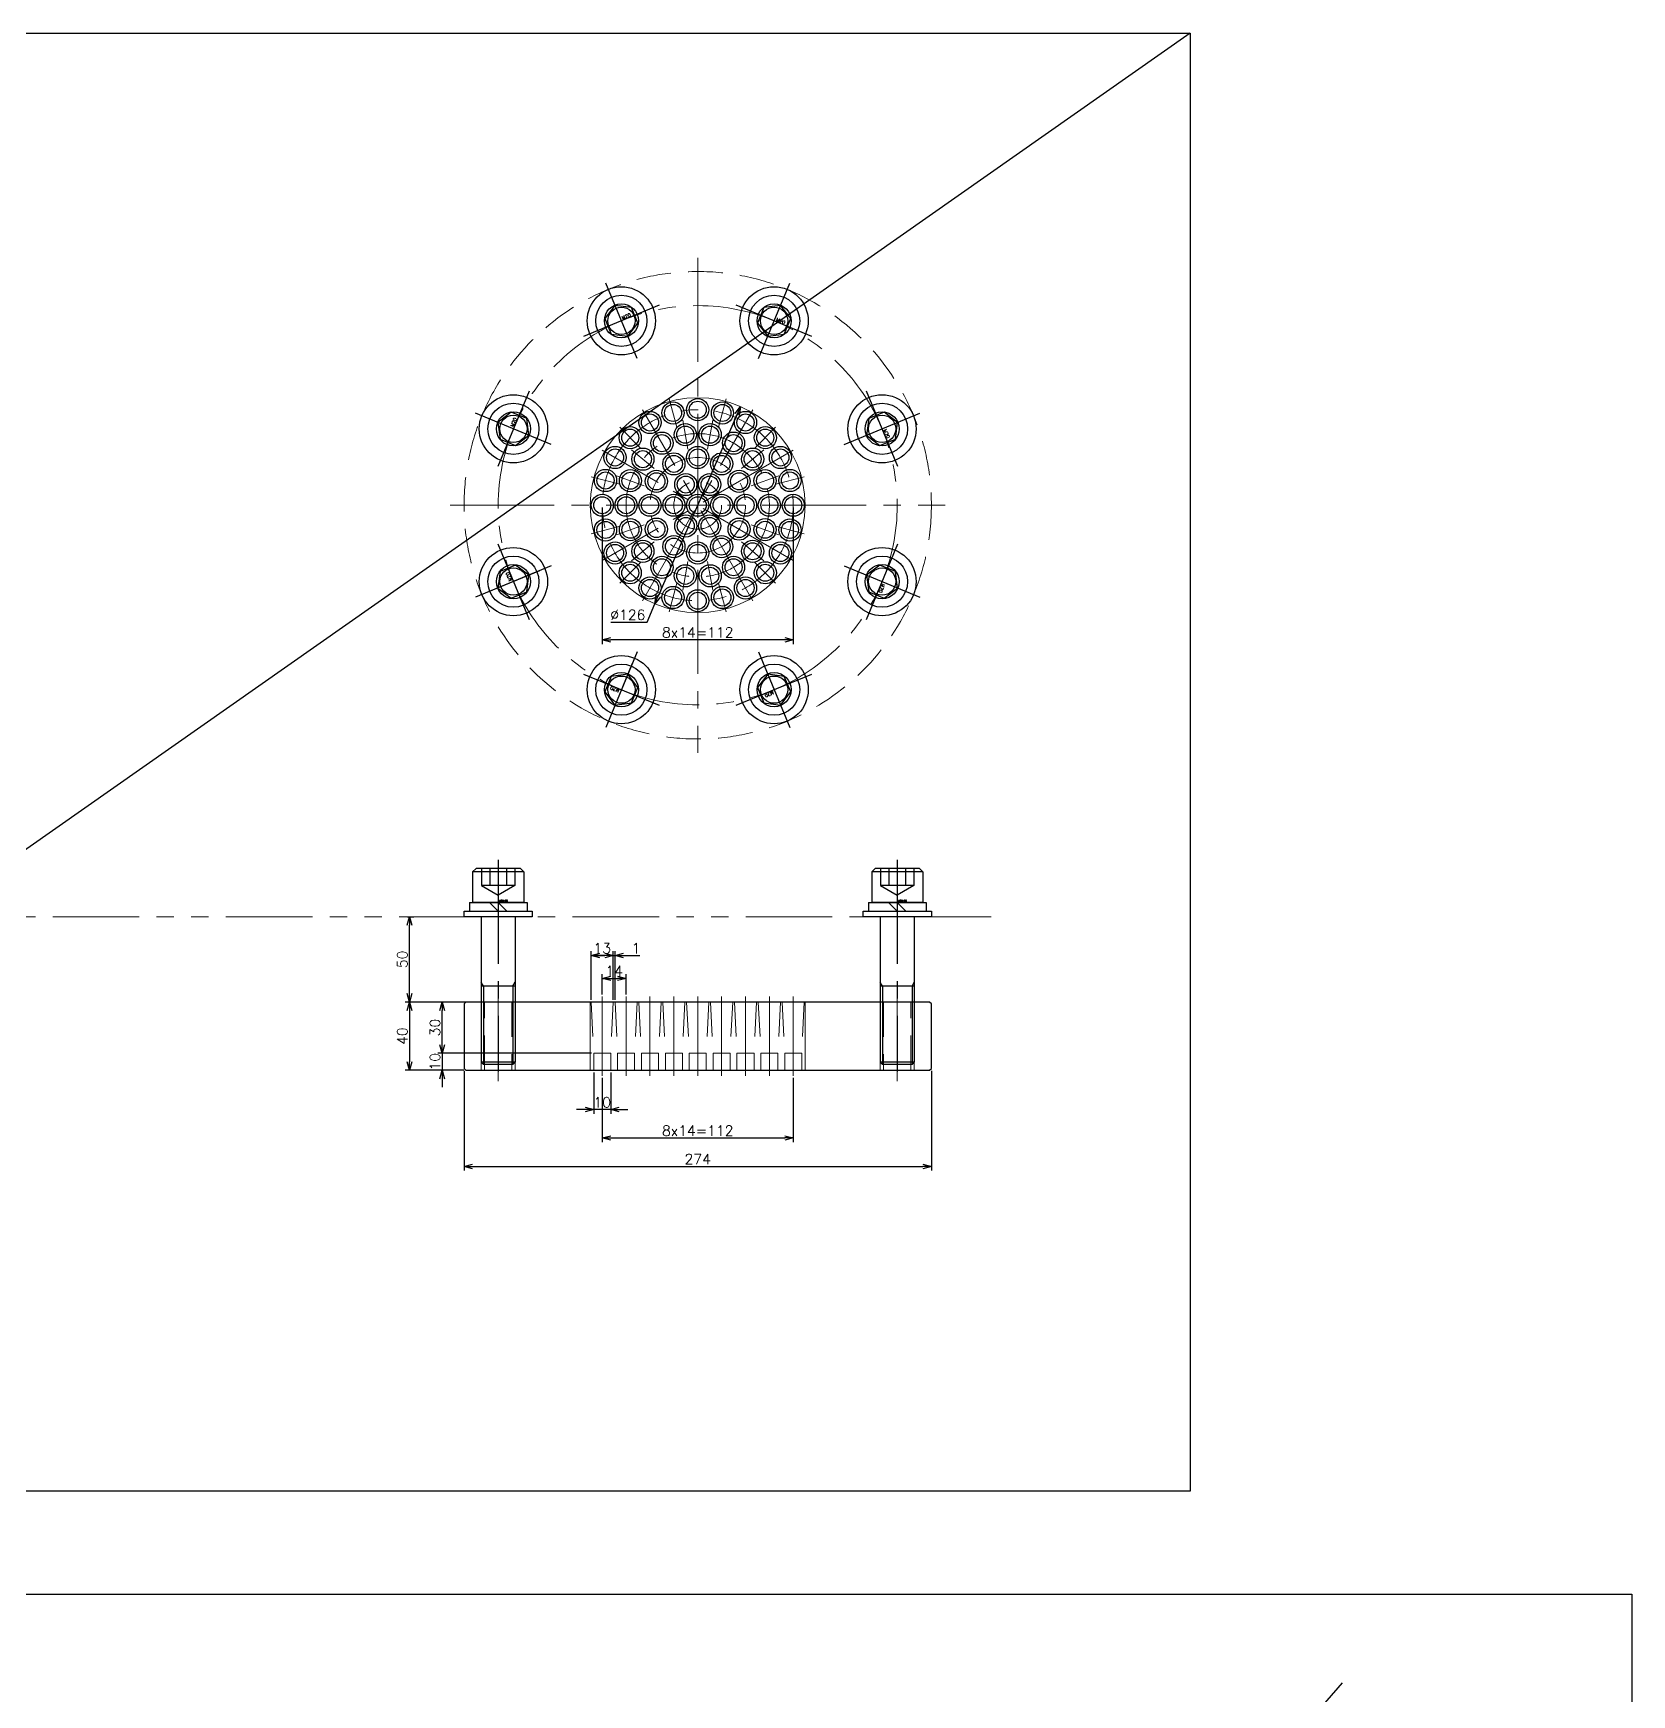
# Model space of a CAD drawing. Header units: millimetres. Extents: x 0 to 49006, y -7876 to 6995.
# Drawn here: x 19532 to 20469, y -1852 to -879 of the extents above; entities that cross this region are included whole.
import ezdxf

# ---------------------------------------------------------------- set-up
doc = ezdxf.new("R2010")
doc.units = ezdxf.units.MM
doc.header["$LTSCALE"] = 3.2
doc.header["$PDMODE"] = 99
doc.header["$PDSIZE"] = 1
for name, pattern in [('CENTER2', [28.575, 19.05, -3.175, 3.175, -3.175]), ('HIDDEN', [9.525, 6.35, -3.175]), ('PHANTOM2', [31.75, 15.875, -3.175, 3.175, -3.175, 3.175, -3.175])]:
    doc.linetypes.add(name, pattern=pattern)
for name, color, linetype, lineweight in [('04_HIDDEN', 2, 'HIDDEN', 13), ('05_CENTER', 4, 'CENTER2', 13), ('06_PHANTOM', 2, 'PHANTOM2', 13), ('08_DIM', 3, 'Continuous', 13)]:
    doc.layers.add(name, color=color, linetype=linetype, lineweight=lineweight)
doc.layers.add('10_DRAFT', color=8, linetype='Continuous', lineweight=0, plot=False)
doc.styles.add('KSS_TXT', font='txt.shx', dxfattribs={"bigfont": 'extfont2.shx'})
doc.dimstyles.new('KSS_DIM', dxfattribs={"dimscale": 12, "dimtxt": 3, "dimasz": 2.5, "dimexe": 1.25, "dimexo": 0.625, "dimtad": 1, "dimdsep": 46, "dimtxsty": 'KSS_TXT', "dimblk": 'OPEN30', "dimcen": 0, "dimazin": 2, "dimtfac": 0.75, "dimtmove": 0, "dimatfit": 3, "dimldrblk": 'OPEN30', "dimfxl": 1.25, "dimtolj": 1, "dimarcsym": 0})
doc.dimstyles.new('KSS_DIM$3', dxfattribs={"dimscale": 12, "dimtxt": 3, "dimasz": 2.5, "dimexe": 1.25, "dimexo": 0.625, "dimtad": 1, "dimtih": 1, "dimtoh": 1, "dimdsep": 46, "dimtxsty": 'KSS_TXT', "dimblk": 'OPEN30', "dimcen": 0, "dimazin": 2, "dimtfac": 0.75, "dimtofl": 0, "dimtmove": 0, "dimatfit": 3, "dimldrblk": 'OPEN30', "dimfxl": 1.25, "dimtolj": 1, "dimarcsym": 0})

# ---------------------------------------------------------------- blocks, each defined once
blk = doc.blocks.new('A$C01606C92_1_1')
at = {"color": 0}
blk.add_lwpolyline([(-136, -40), (136, -40), (137, -39), (137, -1), (136, 0), (-136, 0), (-137, -1), (-137, -39)], close=True, dxfattribs=at)
at = {"layer": '04_HIDDEN'}
for p, q in [((-127, -40), (-127, 0)), ((-125, -40), (-125, 0)), ((-109, 0), (-109, -40)), ((-107, 0), (-107, -40)), ((-62.5, 0), (-61, -30)), ((-49.5, 0), (-51, -30)), ((-48.5, 0), (-47, -30)), ((-35.5, 0), (-37, -30)), ((-34.5, 0), (-33, -30)), ((-21.5, 0), (-23, -30)), ((-20.5, 0), (-19, -30)), ((-7.5, 0), (-9, -30)), ((-6.5, 0), (-5, -30)), ((6.5, 0), (5, -30)), ((7.5, 0), (9, -30)), ((20.5, 0), (19, -30)), ((21.5, 0), (23, -30)), ((34.5, 0), (33, -30)), ((35.5, 0), (37, -30)), ((48.5, 0), (47, -30)), ((49.5, 0), (51, -30)), ((62.5, 0), (61, -30)), ((107, 0), (107, -40)), ((109, 0), (109, -40)), ((125, -40), (125, 0)), ((127, -40), (127, 0)), ((-61, -30), (-61, -40)), ((-61, -30), (-51, -30)), ((-51, -30), (-51, -40)), ((-47, -30), (-47, -40)), ((-47, -30), (-37, -30)), ((-37, -30), (-37, -40)), ((-33, -30), (-33, -40)), ((-33, -30), (-23, -30)), ((-23, -30), (-23, -40)), ((-19, -30), (-19, -40)), ((-19, -30), (-9, -30)), ((-9, -30), (-9, -40)), ((-5, -30), (-5, -40)), ((5, -30), (-5, -30)), ((5, -30), (5, -40)), ((9, -30), (9, -40)), ((19, -30), (9, -30)), ((19, -30), (19, -40)), ((23, -30), (23, -40)), ((33, -30), (23, -30)), ((33, -30), (33, -40)), ((37, -30), (37, -40)), ((47, -30), (37, -30)), ((47, -30), (47, -40)), ((51, -30), (51, -40)), ((61, -30), (51, -30)), ((61, -30), (61, -40))]:
    blk.add_line(p, q, dxfattribs=at)
at = {"layer": '05_CENTER'}
for p, q in [((-117, 6.45), (-117, -46.45)), ((-56, 3.19), (-56, -43.19)), ((-42, 3.19), (-42, -43.19)), ((-28, 3.19), (-28, -43.19)), ((-14, 3.19), (-14, -43.19)), ((0, 3.19), (0, -43.19)), ((14, 3.19), (14, -43.19)), ((28, 3.19), (28, -43.19)), ((42, 3.19), (42, -43.19)), ((56, 3.19), (56, -43.19)), ((117, 6.45), (117, -46.45))]:
    blk.add_line(p, q, dxfattribs=at)
at = {"layer": '10_DRAFT'}
for p, q in [((-63, 0), (-63, -40)), ((63, 0), (63, -40))]:
    blk.add_line(p, q, dxfattribs=at)
blk = doc.blocks.new('A$C6B397075_1_1')
at = {"color": 0}
for centre, radius in [((-44.77, 108.09), 10), ((44.77, 108.09), 10), ((-44.77, 108.09), 8), ((44.77, 108.09), 8), ((-14.49, 54.09), 6.5), ((-14.49, 54.09), 5), ((0, 56), 6.5), ((0, 56), 5), ((14.49, 54.09), 6.5), ((14.49, 54.09), 5), ((-108.09, 44.77), 10), ((-108.09, 44.77), 8), ((-28, 48.5), 6.5), ((-28, 48.5), 5), ((28, 48.5), 6.5), ((28, 48.5), 5), ((108.09, 44.77), 10), ((108.09, 44.77), 8), ((-39.6, 39.6), 6.5), ((-39.6, 39.6), 5), ((-21, 36.37), 6.5), ((-21, 36.37), 5), ((-7.29, 41.36), 6.5), ((-7.29, 41.36), 5), ((7.29, 41.36), 6.5), ((7.29, 41.36), 5), ((21, 36.37), 6.5), ((21, 36.37), 5), ((39.6, 39.6), 6.5), ((39.6, 39.6), 5), ((-48.5, 28), 6.5), ((-48.5, 28), 5), ((-32.17, 27), 6.5), ((-32.17, 27), 5), ((-14, 24.25), 6.5), ((-14, 24.25), 5), ((0, 28), 6.5), ((0, 28), 5), ((14, 24.25), 6.5), ((14, 24.25), 5), ((32.17, 27), 6.5), ((32.17, 27), 5), ((48.5, 28), 6.5), ((48.5, 28), 5), ((-54.09, 14.49), 6.5), ((-54.09, 14.49), 5), ((-39.47, 14.36), 6.5), ((-24.25, 14), 6.5), ((24.25, 14), 6.5), ((39.47, 14.36), 6.5), ((54.09, 14.49), 6.5), ((54.09, 14.49), 5), ((-39.47, 14.36), 5), ((-24.25, 14), 5), ((-7, 12.12), 6.5), ((-7, 12.12), 5), ((7, 12.12), 6.5), ((7, 12.12), 5), ((24.25, 14), 5), ((39.47, 14.36), 5), ((-56, 0), 6.5), ((-56, 0), 5), ((-42, 0), 6.5), ((-42, 0), 5), ((-28, 0), 6.5), ((-28, 0), 5), ((-14, 0), 6.5), ((-14, 0), 5), ((0, 0), 6.5), ((0, 0), 5), ((14, 0), 6.5), ((14, 0), 5), ((28, 0), 6.5), ((28, 0), 5), ((42, 0), 6.5), ((42, 0), 5), ((56, 0), 6.5), ((56, 0), 5), ((-54.09, -14.49), 6.5), ((-54.09, -14.49), 5), ((-39.47, -14.36), 6.5), ((-39.47, -14.36), 5), ((-24.25, -14), 6.5), ((-24.25, -14), 5), ((-7, -12.12), 6.5), ((-7, -12.12), 5), ((7, -12.12), 6.5), ((7, -12.12), 5), ((24.25, -14), 6.5), ((24.25, -14), 5), ((39.47, -14.36), 6.5), ((39.47, -14.36), 5), ((54.09, -14.49), 6.5), ((54.09, -14.49), 5), ((-14, -24.25), 6.5), ((-14, -24.25), 5), ((14, -24.25), 6.5), ((14, -24.25), 5), ((-48.5, -28), 6.5), ((-48.5, -28), 5), ((-32.17, -27), 6.5), ((-32.17, -27), 5), ((0, -28), 6.5), ((0, -28), 5), ((32.17, -27), 6.5), ((32.17, -27), 5), ((48.5, -28), 6.5), ((48.5, -28), 5), ((-108.09, -44.77), 10), ((-108.09, -44.77), 8), ((-39.6, -39.6), 6.5), ((-39.6, -39.6), 5), ((-21, -36.37), 6.5), ((-21, -36.37), 5), ((-7.29, -41.36), 6.5), ((-7.29, -41.36), 5), ((7.29, -41.36), 6.5), ((7.29, -41.36), 5), ((21, -36.37), 6.5), ((21, -36.37), 5), ((39.6, -39.6), 6.5), ((39.6, -39.6), 5), ((108.09, -44.77), 10), ((108.09, -44.77), 8), ((-28, -48.5), 6.5), ((-28, -48.5), 5), ((-14.49, -54.09), 6.5), ((14.49, -54.09), 6.5), ((28, -48.5), 6.5), ((28, -48.5), 5), ((-14.49, -54.09), 5), ((0, -56), 6.5), ((0, -56), 5), ((14.49, -54.09), 5), ((-44.77, -108.09), 10), ((-44.77, -108.09), 8), ((44.77, -108.09), 10), ((44.77, -108.09), 8)]:
    blk.add_circle(centre, radius, dxfattribs=at)
at = {"layer": '04_HIDDEN'}
blk.add_circle((0, 0), 137, dxfattribs=at)
at = {"layer": '05_CENTER'}
for p, q in [((0, 145.1), (0, -145.1)), ((-51.18, 123.56), (-38.37, 92.63)), ((51.18, 123.56), (38.37, 92.63)), ((-12.26, 45.77), (-16.72, 62.41)), ((12.26, 45.77), (16.72, 62.41)), ((-123.56, 51.18), (-92.63, 38.37)), ((32.31, -55.96), (-32.31, 55.96)), ((-32.31, -55.96), (32.31, 55.96)), ((-5.8, 32.88), (-8.79, 49.85)), ((5.8, 32.88), (8.79, 49.85)), ((123.56, 51.18), (92.63, 38.37)), ((-33.51, 33.51), (-45.69, 45.69)), ((33.51, 33.51), (45.69, 45.69)), ((55.96, -32.31), (-55.96, 32.31)), ((55.96, 32.31), (-55.96, -32.31)), ((-25.57, 21.46), (-38.77, 32.53)), ((25.57, 21.46), (38.77, 32.53)), ((-45.77, 12.26), (-62.41, 16.72)), ((-31.37, 11.42), (-47.56, 17.31)), ((31.37, 11.42), (47.56, 17.31)), ((45.77, 12.26), (62.41, 16.72)), ((-145.1, 0), (145.1, 0)), ((-45.77, -12.26), (-62.41, -16.72)), ((-31.37, -11.42), (-47.56, -17.31)), ((31.37, -11.42), (47.56, -17.31)), ((45.77, -12.26), (62.41, -16.72)), ((-25.57, -21.46), (-38.77, -32.53)), ((25.57, -21.46), (38.77, -32.53)), ((-123.56, -51.18), (-92.63, -38.37)), ((-33.51, -33.51), (-45.69, -45.69)), ((-5.8, -32.88), (-8.79, -49.85)), ((5.8, -32.88), (8.79, -49.85)), ((33.51, -33.51), (45.69, -45.69)), ((123.56, -51.18), (92.63, -38.37)), ((-12.26, -45.77), (-16.72, -62.41)), ((12.26, -45.77), (16.72, -62.41)), ((-51.18, -123.56), (-38.37, -92.63)), ((51.18, -123.56), (38.37, -92.63))]:
    blk.add_line(p, q, dxfattribs=at)
for radius in [117, 56, 42, 28, 14]:
    blk.add_circle((0, 0), radius, dxfattribs=at)
at = {"layer": '10_DRAFT'}
blk.add_circle((0, 0), 63, dxfattribs=at)
blk = doc.blocks.new('_Open30')
at = {"color": 0, "linetype": 'ByBlock', "lineweight": -2}
for p, q in [((-1, 0.27), (0, 0)), ((0, 0), (-1, -0.27)), ((0, 0), (-1, 0))]:
    blk.add_line(p, q, dxfattribs=at)
blk = doc.blocks.new('*D795')
at = {"layer": '08_DIM', "color": 0, "lineweight": -2, "transparency": 16777216}
for p, q in [((19786.35, -1446.37), (19769.27, -1446.37)), ((19771.77, -1471.37), (19771.77, -1451.37)), ((19859.35, -1476.37), (19769.27, -1476.37))]:
    blk.add_line(p, q, dxfattribs=at)
at = {"layer": 'Defpoints', "color": 0, "transparency": 16777216}
for p in [(19771.77, -1446.37), (19787.6, -1446.37), (19860.6, -1476.37)]:
    blk.add_point(p, dxfattribs=at)
at = {"layer": '08_DIM', "color": 0, "lineweight": -2, "transparency": 16777216, "xscale": 5, "yscale": 5, "zscale": 5}
for p, rotation in [((19771.77, -1446.37), 90), ((19771.77, -1476.37), 270)]:
    blk.add_blockref('_Open30', p, dxfattribs=dict(at, rotation=rotation))
at = {"layer": '08_DIM', "color": 0, "transparency": 16777216, "insert": (19767.52, -1461.37), "char_height": 6, "attachment_point": 5, "rotation": 90, "style": 'KSS_TXT'}
blk.add_mtext('\\A1;30', dxfattribs=at)
blk = doc.blocks.new('*D796')
at = {"layer": '08_DIM', "color": 0, "lineweight": -2, "transparency": 16777216}
for p, q in [((19946.7, -1097.4), (19898.49, -1208.39)), ((19891.85, -1223.69), (19896.5, -1212.97)), ((19870.6, -1223.69), (19891.85, -1223.69))]:
    blk.add_line(p, q, dxfattribs=at)
at = {"layer": 'Defpoints', "color": 0, "transparency": 16777216}
for p in [(19946.7, -1097.4), (19896.5, -1212.97)]:
    blk.add_point(p, dxfattribs=at)
at = {"layer": '08_DIM', "color": 0, "lineweight": -2, "transparency": 16777216, "xscale": 5, "yscale": 5, "zscale": 5}
for p, rotation in [((19946.7, -1097.4), 66.52271048970759), ((19896.5, -1212.97), 246.5227104897075)]:
    blk.add_blockref('_Open30', p, dxfattribs=dict(at, rotation=rotation))
at = {"layer": '08_DIM', "color": 0, "transparency": 16777216, "insert": (19880.6, -1219.44), "char_height": 6, "attachment_point": 5, "style": 'KSS_TXT'}
blk.add_mtext('\\A1;%%C126', dxfattribs=at)
blk = doc.blocks.new('*D797')
at = {"layer": '08_DIM', "color": 0, "lineweight": -2, "transparency": 16777216}
for p, q in [((19786.35, -1446.37), (19750.13, -1446.37)), ((19752.63, -1451.37), (19752.63, -1481.37)), ((19784.35, -1486.37), (19750.13, -1486.37))]:
    blk.add_line(p, q, dxfattribs=at)
at = {"layer": 'Defpoints', "color": 0, "transparency": 16777216}
for p in [(19787.6, -1446.37), (19752.63, -1486.37), (19785.6, -1486.37)]:
    blk.add_point(p, dxfattribs=at)
at = {"layer": '08_DIM', "color": 0, "lineweight": -2, "transparency": 16777216, "xscale": 5, "yscale": 5, "zscale": 5}
for p, rotation in [((19752.63, -1446.37), 90), ((19752.63, -1486.37), 270)]:
    blk.add_blockref('_Open30', p, dxfattribs=dict(at, rotation=rotation))
at = {"layer": '08_DIM', "color": 0, "transparency": 16777216, "insert": (19748.38, -1466.37), "char_height": 6, "attachment_point": 5, "rotation": 90, "style": 'KSS_TXT'}
blk.add_mtext('\\A1;40', dxfattribs=at)
blk = doc.blocks.new('*D798')
at = {"layer": '08_DIM', "color": 0, "lineweight": -2, "transparency": 16777216}
for p, q in [((19860.6, -1487.62), (19860.6, -1511.93)), ((19870.6, -1487.62), (19870.6, -1511.93)), ((19855.6, -1509.43), (19850.6, -1509.43)), ((19870.6, -1509.43), (19860.6, -1509.43)), ((19875.6, -1509.43), (19880.6, -1509.43))]:
    blk.add_line(p, q, dxfattribs=at)
at = {"layer": 'Defpoints', "color": 0, "transparency": 16777216}
for p in [(19860.6, -1486.37), (19870.6, -1486.37), (19860.6, -1509.43)]:
    blk.add_point(p, dxfattribs=at)
at = {"layer": '08_DIM', "color": 0, "lineweight": -2, "transparency": 16777216, "xscale": 5, "yscale": 5, "zscale": 5}
blk.add_blockref('_Open30', (19860.6, -1509.43), dxfattribs=at)
at = {"layer": '08_DIM', "color": 0, "lineweight": -2, "transparency": 16777216, "xscale": 5, "yscale": 5, "zscale": 5, "rotation": 180}
blk.add_blockref('_Open30', (19870.6, -1509.43), dxfattribs=at)
at = {"layer": '08_DIM', "color": 0, "transparency": 16777216, "insert": (19865.6, -1505.18), "char_height": 6, "attachment_point": 5, "style": 'KSS_TXT'}
blk.add_mtext('\\A1;10', dxfattribs=at)
blk = doc.blocks.new('*D799')
at = {"layer": '08_DIM', "color": 0, "lineweight": -2, "transparency": 16777216}
for p, q in [((19771.77, -1471.37), (19771.77, -1466.37)), ((19859.35, -1476.37), (19769.27, -1476.37)), ((19771.77, -1476.37), (19771.77, -1486.37)), ((19784.35, -1486.37), (19769.27, -1486.37)), ((19771.77, -1491.37), (19771.77, -1496.37))]:
    blk.add_line(p, q, dxfattribs=at)
at = {"layer": 'Defpoints', "color": 0, "transparency": 16777216}
for p in [(19860.6, -1476.37), (19771.77, -1486.37), (19785.6, -1486.37)]:
    blk.add_point(p, dxfattribs=at)
at = {"layer": '08_DIM', "color": 0, "lineweight": -2, "transparency": 16777216, "xscale": 5, "yscale": 5, "zscale": 5}
for p, rotation in [((19771.77, -1476.37), 270), ((19771.77, -1486.37), 90)]:
    blk.add_blockref('_Open30', p, dxfattribs=dict(at, rotation=rotation))
at = {"layer": '08_DIM', "color": 0, "transparency": 16777216, "insert": (19767.52, -1481.37), "char_height": 6, "attachment_point": 5, "rotation": 90, "style": 'KSS_TXT'}
blk.add_mtext('\\A1;10', dxfattribs=at)
blk = doc.blocks.new('*D800')
at = {"layer": '08_DIM', "color": 0, "lineweight": -2, "transparency": 16777216}
for p, q in [((19784.6, -1486.62), (19784.6, -1545.21)), ((20058.6, -1486.62), (20058.6, -1545.21)), ((19789.6, -1542.71), (20053.6, -1542.71))]:
    blk.add_line(p, q, dxfattribs=at)
at = {"layer": 'Defpoints', "color": 0, "transparency": 16777216}
for p in [(19784.6, -1485.37), (20058.6, -1485.37), (20058.6, -1542.71)]:
    blk.add_point(p, dxfattribs=at)
at = {"layer": '08_DIM', "color": 0, "lineweight": -2, "transparency": 16777216, "xscale": 5, "yscale": 5, "zscale": 5, "rotation": 180}
blk.add_blockref('_Open30', (19784.6, -1542.71), dxfattribs=at)
at = {"layer": '08_DIM', "color": 0, "lineweight": -2, "transparency": 16777216, "xscale": 5, "yscale": 5, "zscale": 5}
blk.add_blockref('_Open30', (20058.6, -1542.71), dxfattribs=at)
at = {"layer": '08_DIM', "color": 0, "transparency": 16777216, "insert": (19921.6, -1538.46), "char_height": 6, "attachment_point": 5, "style": 'KSS_TXT'}
blk.add_mtext('\\A1;274', dxfattribs=at)
blk = doc.blocks.new('*D801')
at = {"layer": '08_DIM', "color": 0, "lineweight": -2, "transparency": 16777216}
for p, q in [((19865.6, -1441.93), (19865.6, -1430)), ((19879.6, -1441.93), (19879.6, -1430)), ((19870.6, -1432.5), (19874.6, -1432.5))]:
    blk.add_line(p, q, dxfattribs=at)
at = {"layer": 'Defpoints', "color": 0, "transparency": 16777216}
for p in [(19879.6, -1432.5), (19865.6, -1443.18), (19879.6, -1443.18)]:
    blk.add_point(p, dxfattribs=at)
at = {"layer": '08_DIM', "color": 0, "lineweight": -2, "transparency": 16777216, "xscale": 5, "yscale": 5, "zscale": 5, "rotation": 180}
blk.add_blockref('_Open30', (19865.6, -1432.5), dxfattribs=at)
at = {"layer": '08_DIM', "color": 0, "lineweight": -2, "transparency": 16777216, "xscale": 5, "yscale": 5, "zscale": 5}
blk.add_blockref('_Open30', (19879.6, -1432.5), dxfattribs=at)
at = {"layer": '08_DIM', "color": 0, "transparency": 16777216, "insert": (19872.6, -1428.25), "char_height": 6, "attachment_point": 5, "style": 'KSS_TXT'}
blk.add_mtext('\\A1;14', dxfattribs=at)
blk = doc.blocks.new('*D842')
at = {"layer": '08_DIM', "color": 0, "lineweight": -2, "transparency": 16777216}
for p, q in [((19865.6, -1490.8), (19865.6, -1528.57)), ((19977.6, -1490.8), (19977.6, -1528.57)), ((19870.6, -1526.07), (19972.6, -1526.07))]:
    blk.add_line(p, q, dxfattribs=at)
at = {"layer": 'Defpoints', "color": 0, "transparency": 16777216}
for p in [(19865.6, -1489.55), (19977.6, -1489.55), (19977.6, -1526.07)]:
    blk.add_point(p, dxfattribs=at)
at = {"layer": '08_DIM', "color": 0, "lineweight": -2, "transparency": 16777216, "xscale": 5, "yscale": 5, "zscale": 5, "rotation": 180}
blk.add_blockref('_Open30', (19865.6, -1526.07), dxfattribs=at)
at = {"layer": '08_DIM', "color": 0, "lineweight": -2, "transparency": 16777216, "xscale": 5, "yscale": 5, "zscale": 5}
blk.add_blockref('_Open30', (19977.6, -1526.07), dxfattribs=at)
at = {"layer": '08_DIM', "color": 0, "transparency": 16777216, "insert": (19921.6, -1521.82), "char_height": 6, "attachment_point": 5, "style": 'KSS_TXT'}
blk.add_mtext('\\A1;8x14=112', dxfattribs=at)
blk = doc.blocks.new('*D1064')
at = {"layer": '08_DIM', "color": 0, "lineweight": -2, "transparency": 16777216}
for p, q in [((19865.6, -1156.44), (19865.6, -1236.53)), ((19977.6, -1156.44), (19977.6, -1236.53)), ((19972.6, -1234.03), (19870.6, -1234.03))]:
    blk.add_line(p, q, dxfattribs=at)
at = {"layer": 'Defpoints', "color": 0, "transparency": 16777216}
for p in [(19865.6, -1155.19), (19977.6, -1155.19), (19865.6, -1234.03)]:
    blk.add_point(p, dxfattribs=at)
at = {"layer": '08_DIM', "color": 0, "lineweight": -2, "transparency": 16777216, "xscale": 5, "yscale": 5, "zscale": 5, "rotation": 180}
blk.add_blockref('_Open30', (19865.6, -1234.03), dxfattribs=at)
at = {"layer": '08_DIM', "color": 0, "lineweight": -2, "transparency": 16777216, "xscale": 5, "yscale": 5, "zscale": 5}
blk.add_blockref('_Open30', (19977.6, -1234.03), dxfattribs=at)
at = {"layer": '08_DIM', "color": 0, "transparency": 16777216, "insert": (19921.6, -1229.78), "char_height": 6, "attachment_point": 5, "style": 'KSS_TXT'}
blk.add_mtext('\\A1;8x14=112', dxfattribs=at)
blk = doc.blocks.new('*D1081')
at = {"layer": '08_DIM', "color": 0, "lineweight": -2, "transparency": 16777216}
for p, q in [((19751.38, -1396.37), (19755.13, -1396.37)), ((19752.63, -1441.37), (19752.63, -1401.37)), ((19786.35, -1446.37), (19750.13, -1446.37))]:
    blk.add_line(p, q, dxfattribs=at)
at = {"layer": 'Defpoints', "color": 0, "transparency": 16777216}
for p in [(19750.13, -1396.37), (19752.63, -1396.37), (19787.6, -1446.37)]:
    blk.add_point(p, dxfattribs=at)
at = {"layer": '08_DIM', "color": 0, "lineweight": -2, "transparency": 16777216, "xscale": 5, "yscale": 5, "zscale": 5}
for p, rotation in [((19752.63, -1396.37), 90), ((19752.63, -1446.37), 270)]:
    blk.add_blockref('_Open30', p, dxfattribs=dict(at, rotation=rotation))
at = {"layer": '08_DIM', "color": 0, "transparency": 16777216, "insert": (19748.38, -1421.37), "char_height": 6, "attachment_point": 5, "rotation": 90, "style": 'KSS_TXT'}
blk.add_mtext('\\A1;50', dxfattribs=at)
blk = doc.blocks.new('*D1141')
at = {"layer": '08_DIM', "color": 0, "lineweight": -2, "transparency": 16777216}
for p, q in [((19859.1, -1445.12), (19859.1, -1416.6)), ((19864.1, -1419.1), (19867.1, -1419.1)), ((19872.1, -1445.12), (19872.1, -1416.6))]:
    blk.add_line(p, q, dxfattribs=at)
at = {"layer": 'Defpoints', "color": 0, "transparency": 16777216}
for p in [(19872.1, -1419.1), (19859.1, -1446.37), (19872.1, -1446.37)]:
    blk.add_point(p, dxfattribs=at)
at = {"layer": '08_DIM', "color": 0, "lineweight": -2, "transparency": 16777216, "xscale": 5, "yscale": 5, "zscale": 5, "rotation": 180}
blk.add_blockref('_Open30', (19859.1, -1419.1), dxfattribs=at)
at = {"layer": '08_DIM', "color": 0, "lineweight": -2, "transparency": 16777216, "xscale": 5, "yscale": 5, "zscale": 5}
blk.add_blockref('_Open30', (19872.1, -1419.1), dxfattribs=at)
at = {"layer": '08_DIM', "color": 0, "transparency": 16777216, "insert": (19865.6, -1414.85), "char_height": 6, "attachment_point": 5, "style": 'KSS_TXT'}
blk.add_mtext('\\A1;13', dxfattribs=at)
blk = doc.blocks.new('*D1142')
at = {"layer": '08_DIM', "color": 0, "lineweight": -2, "transparency": 16777216}
for p, q in [((19867.1, -1419.1), (19862.1, -1419.1)), ((19872.1, -1445.12), (19872.1, -1416.6)), ((19872.1, -1419.1), (19873.1, -1419.1)), ((19873.1, -1445.12), (19873.1, -1416.6)), ((19878.1, -1419.1), (19887.6, -1419.1))]:
    blk.add_line(p, q, dxfattribs=at)
at = {"layer": 'Defpoints', "color": 0, "transparency": 16777216}
for p in [(19873.1, -1419.1), (19872.1, -1446.37), (19873.1, -1446.37)]:
    blk.add_point(p, dxfattribs=at)
at = {"layer": '08_DIM', "color": 0, "lineweight": -2, "transparency": 16777216, "xscale": 5, "yscale": 5, "zscale": 5}
blk.add_blockref('_Open30', (19872.1, -1419.1), dxfattribs=at)
at = {"layer": '08_DIM', "color": 0, "lineweight": -2, "transparency": 16777216, "xscale": 5, "yscale": 5, "zscale": 5, "rotation": 180}
blk.add_blockref('_Open30', (19873.1, -1419.1), dxfattribs=at)
at = {"layer": '08_DIM', "color": 0, "transparency": 16777216, "insert": (19885.35, -1414.85), "char_height": 6, "attachment_point": 5, "style": 'KSS_TXT'}
blk.add_mtext('\\A1;1', dxfattribs=at)
blk = doc.blocks.new('A$C1DAE6C65_1_1')
at = {"color": 0, "linetype": 'CENTER2'}
blk.add_line((0, 33.3), (0, -90.7), dxfattribs=at)
at = {"color": 0}
for p, q in [((-15, 26.3), (-13, 28.3)), ((-15, 26.3), (-15, 8.3)), ((15, 26.3), (-15, 26.3)), ((-15, 21.8), (-15, 21.8)), ((13, 28.3), (-13, 28.3)), ((15, 26.3), (13, 28.3)), ((15, 26.3), (15, 8.3)), ((-15, 17.3), (-15, 17.3)), ((-16.9, 8.3), (-16.9, 3.2)), ((-16.9, 8.3), (16.9, 8.3)), ((15, 8.3), (-15, 8.3)), ((-10, 0), (-10, -85.35)), ((-5.1, 8.3), (0, 3.2)), ((0, 8.3), (5.1, 3.2)), ((10, 0), (10, -85.35)), ((16.9, 8.3), (16.9, 3.2)), ((-8.65, -40.7), (-10, -38.36)), ((8.65, -40.7), (10, -38.36)), ((10, -40.7), (-10, -40.7)), ((-8.65, -40.7), (-8.65, -86.7)), ((8.65, -40.7), (8.65, -86.7)), ((-10, -85.35), (-8.65, -86.7)), ((10, -85.35), (-10, -85.35)), ((8.65, -86.7), (-8.65, -86.7)), ((8.65, -86.7), (10, -85.35))]:
    blk.add_line(p, q, dxfattribs=at)
at = {"color": 0, "linetype": 'HIDDEN'}
for p, q in [((-9.81, 28.3), (-9.81, 18.3)), ((-4.91, 28.3), (-4.91, 18.3)), ((4.91, 28.3), (4.91, 18.3)), ((9.81, 28.3), (9.81, 18.3)), ((-9.81, 18.3), (0, 12.63)), ((9.81, 18.3), (-9.81, 18.3)), ((9.81, 18.3), (0, 12.63))]:
    blk.add_line(p, q, dxfattribs=at)
at = {"color": 0}
blk.add_lwpolyline([(-20, 3.2), (20, 3.2), (20, 0), (-20, 0)], close=True, dxfattribs=at)
at = {"layer": '10_DRAFT', "style": 'KSS_TXT'}
blk.add_text('M20x95', height=1, dxfattribs=at).set_placement((0.41, 8.83))
blk = doc.blocks.new('M20CBv_1_1')
at = {"color": 0, "linetype": 'CENTER2'}
for p, q in [((0, -23.98), (0, 23.98)), ((23.98, 0), (-23.98, 0))]:
    blk.add_line(p, q, dxfattribs=at)
at = {"color": 0}
blk.add_lwpolyline([(-8.5, 4.91), (-8.5, -4.91), (0, -9.81), (8.5, -4.91), (8.5, 4.91), (0, 9.81)], close=True, dxfattribs=at)
for radius in [20, 15]:
    blk.add_circle((0, 0), radius, dxfattribs=at)
at = {"layer": '10_DRAFT', "style": 'KSS_TXT'}
blk.add_text('M20', height=2, dxfattribs=at).set_placement((0.89, 0.32))
blk = doc.blocks.new('*U169')
at = {"rotation": 22.5}
blk.add_blockref('M20CBv_1_1', (0, 0), dxfattribs=at)

msp = doc.modelspace()

# ---------------------------------------------------------------- linework, layer by layer
at = {"color": 3}
for p, q in [((20210.314, -878.523), (18990.106, -1733.148)), ((20299.463, -1845.511), (18518.185, -3889.179))]:
    msp.add_line(p, q, dxfattribs=at)
for points in [[(18990.106, -878.523), (20210.314, -878.523), (20210.314, -1733.148), (18990.106, -1733.148)], [(18518.185, -1793.526), (20469.34, -1793.526), (20469.34, -3889.179), (18518.185, -3889.179)]]:
    msp.add_lwpolyline(points, close=True, dxfattribs=at)
at = {"layer": '06_PHANTOM'}
msp.add_line((19136.926, -1396.366), (20093.751, -1396.366), dxfattribs=at)

# ---------------------------------------------------------------- block references
at = {"color": 0, "linetype": 'ByBlock', "lineweight": -2, "transparency": 16777216}
for p, rotation in [((19966.375, -1047.095), 314.9999999999999), ((19813.507, -1110.415), 44.99999999999996), ((20029.695, -1110.415), 270), ((20029.695, -1199.963), 224.9999999999999), ((19813.507, -1199.963), 90), ((19876.827, -1263.283), 134.9999999999999), ((19966.375, -1263.283), 180)]:
    msp.add_blockref('*U169', p, dxfattribs=dict(at, rotation=rotation))
for name, p in [('A$C6B397075_1_1', (19921.601, -1155.189)), ('A$C1DAE6C65_1_1', (19804.601, -1396.366)), ('A$C1DAE6C65_1_1', (20038.601, -1396.366)), ('A$C01606C92_1_1', (19921.601, -1446.366))]:
    msp.add_blockref(name, p)
msp.add_blockref('*U169', (19876.827, -1047.095), dxfattribs=at)

# ---------------------------------------------------------------- dimensions: what is measured, and where the dimension line sits
at = {"layer": '08_DIM', "color": 1}
dim = msp.add_diameter_dim_2p(p1=(19946.699, -1097.404), p2=(19896.502, -1212.974), dimstyle='KSS_DIM$3', override={"dimscale": 2, "dimpost": '%%C<>', "dimtix": 1, "dimatfit": 2, "dimarcsym": 1}, dxfattribs=at)
dim.commit()
dim.dimension.update_dxf_attribs({"geometry": '*D796', "text_midpoint": (19880.597, -1223.692), "dimtype": 163})
for base, p1, p2, override, picture, middle in [((19865.601, -1234.033), (19977.601, -1155.189), (19865.601, -1155.189), {"dimscale": 2, "dimarcsym": 1}, '*D1064', (19921.601, -1229.783)), ((19977.601, -1526.072), (19865.601, -1489.553), (19977.601, -1489.553), {"dimscale": 2}, '*D842', (19921.601, -1521.822))]:
    dim = msp.add_linear_dim(base=base, p1=p1, p2=p2, text='8x14=<>', dimstyle='KSS_DIM', override=override, dxfattribs=at)
    dim.commit()
    dim.dimension.update_dxf_attribs({"geometry": picture, "text_midpoint": middle})
at = {"layer": '08_DIM'}
dim = msp.add_linear_dim(base=(19752.632, -1396.366), p1=(19787.601, -1446.366), p2=(19750.132, -1396.366), angle=90, dimstyle='KSS_DIM', override={"dimscale": 2}, dxfattribs=at)
dim.commit()
dim.dimension.update_dxf_attribs({"geometry": '*D1081', "text_midpoint": (19748.377, -1421.366)})
for base, p1, p2, picture, middle in [((19872.101, -1419.103), (19859.101, -1446.366), (19872.101, -1446.366), '*D1141', (19865.601, -1414.853)), ((19873.101, -1419.103), (19872.101, -1446.366), (19873.101, -1446.366), '*D1142', (19885.351, -1414.853)), ((19860.601, -1509.43), (19870.601, -1486.366), (19860.601, -1486.366), '*D798', (19865.601, -1505.18))]:
    dim = msp.add_linear_dim(base=base, p1=p1, p2=p2, dimstyle='KSS_DIM', override={"dimscale": 2}, dxfattribs=at)
    dim.commit()
    dim.dimension.update_dxf_attribs({"geometry": picture, "text_midpoint": middle})
at = {"layer": '08_DIM', "color": 1}
for base, p1, p2, picture, middle in [((19879.601, -1432.505), (19865.601, -1443.178), (19879.601, -1443.178), '*D801', (19872.601, -1428.255)), ((20058.601, -1542.713), (19784.601, -1485.366), (20058.601, -1485.366), '*D800', (19921.601, -1538.463))]:
    dim = msp.add_linear_dim(base=base, p1=p1, p2=p2, dimstyle='KSS_DIM', override={"dimscale": 2}, dxfattribs=at)
    dim.commit()
    dim.dimension.update_dxf_attribs({"geometry": picture, "text_midpoint": middle})
for base, p1, p2, picture, middle in [((19752.632, -1486.366), (19787.601, -1446.366), (19785.601, -1486.366), '*D797', (19748.382, -1466.366)), ((19771.774, -1446.366), (19860.601, -1476.366), (19787.601, -1446.366), '*D795', (19767.524, -1461.366)), ((19771.774, -1486.366), (19860.601, -1476.366), (19785.601, -1486.366), '*D799', (19767.524, -1481.366))]:
    dim = msp.add_linear_dim(base=base, p1=p1, p2=p2, angle=90, dimstyle='KSS_DIM', override={"dimscale": 2}, dxfattribs=at)
    dim.commit()
    dim.dimension.update_dxf_attribs({"geometry": picture, "text_midpoint": middle})

doc.saveas('drawing.dxf')
